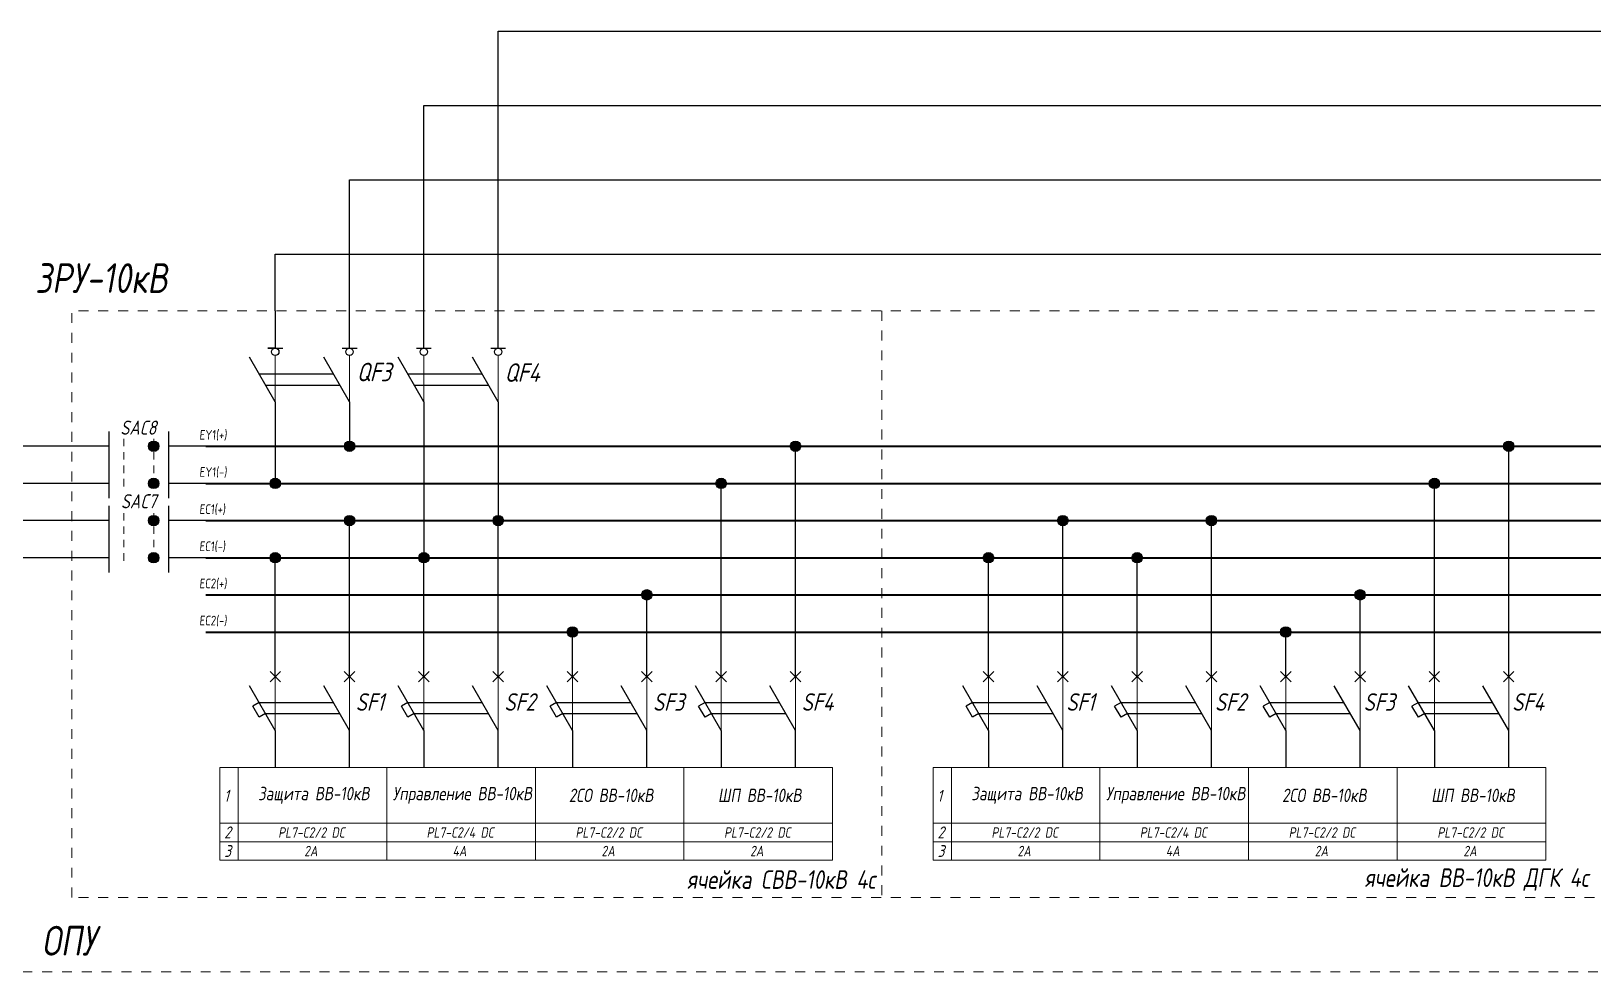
# Model space of a CAD drawing. Header units: millimetres. Extents: x 9 to 5215, y -207 to 4633.
# Drawn here: x 4725.5 to 4883.1, y 3894.9 to 3989.9 of the extents above; entities that cross this region are included whole.
import ezdxf

# ---------------------------------------------------------------- set-up
doc = ezdxf.new("R2010")
doc.units = ezdxf.units.MM
doc.linetypes.add('JIS_02_0.7', pattern=[1.35, 0.75, -0.6])
doc.linetypes.add('JIS_02_1.0', pattern=[2, 1, -1])
doc.layers.add('Разрывы', color=10, linetype='Continuous')
doc.styles.add('eskdw', font='GOST_ANT.TTF', dxfattribs={"oblique": 10})
doc.styles.get("Standard").update_dxf_attribs({"font": 'GOST_ANT.TTF', "oblique": 10, "height": 2.5})
doc.styles.add('Гост', font='GOST_ANT.TTF', dxfattribs={"oblique": 10, "height": 1.4})
doc.styles.add('Шины', font='gost_1.ttf', dxfattribs={"oblique": 5, "height": 1.2})

msp = doc.modelspace()

# ---------------------------------------------------------------- hatches: boundary and pattern name
for points in [[(4738.35, 3947.95, 1), (4737.3, 3947.95, 1)], [(4738.35, 3947.95, 1), (4737.3, 3947.95, 1)], [(4738.35, 3947.95, 1), (4737.3, 3947.95, 1)], [(4758.11, 3947.95, 1), (4757.06, 3947.95, 1)], [(4758.11, 3947.95, 1), (4757.06, 3947.95, 1)], [(4803.11, 3947.95, 1), (4802.06, 3947.95, 1)], [(4803.11, 3947.95, 1), (4802.06, 3947.95, 1)], [(4875.1, 3947.95, 1), (4874.05, 3947.95, 1)], [(4875.1, 3947.95, 1), (4874.05, 3947.95, 1)], [(4738.35, 3944.2, 1), (4737.3, 3944.2, 1)], [(4738.35, 3944.2, 1), (4737.3, 3944.2, 1)], [(4738.35, 3944.2, 1), (4737.3, 3944.2, 1)], [(4750.61, 3944.2, 1), (4749.56, 3944.2, 1)], [(4750.61, 3944.2, 1), (4749.56, 3944.2, 1)], [(4750.61, 3944.2, 1), (4749.56, 3944.2, 1)], [(4795.61, 3944.2, 1), (4794.56, 3944.2, 1)], [(4795.61, 3944.2, 1), (4794.56, 3944.2, 1)], [(4795.61, 3944.2, 1), (4794.56, 3944.2, 1)], [(4867.6, 3944.2, 1), (4866.55, 3944.2, 1)], [(4867.6, 3944.2, 1), (4866.55, 3944.2, 1)], [(4867.6, 3944.2, 1), (4866.55, 3944.2, 1)], [(4738.35, 3940.45, 1), (4737.3, 3940.45, 1)], [(4738.35, 3940.45, 1), (4737.3, 3940.45, 1)], [(4738.35, 3940.45, 1), (4737.3, 3940.45, 1)], [(4758.11, 3940.45, 1), (4757.06, 3940.45, 1)], [(4758.11, 3940.45, 1), (4757.06, 3940.45, 1)], [(4773.11, 3940.45, 1), (4772.06, 3940.45, 1)], [(4773.11, 3940.45, 1), (4772.06, 3940.45, 1)], [(4773.11, 3940.45, 1), (4772.06, 3940.45, 1)], [(4773.11, 3940.45, 1), (4772.06, 3940.45, 1)], [(4830.1, 3940.45, 1), (4829.05, 3940.45, 1)], [(4830.1, 3940.45, 1), (4829.05, 3940.45, 1)], [(4845.1, 3940.45, 1), (4844.05, 3940.45, 1)], [(4845.1, 3940.45, 1), (4844.05, 3940.45, 1)], [(4738.35, 3936.7, 1), (4737.3, 3936.7, 1)], [(4738.35, 3936.7, 1), (4737.3, 3936.7, 1)], [(4738.35, 3936.7, 1), (4737.3, 3936.7, 1)], [(4750.61, 3936.7, 1), (4749.56, 3936.7, 1)], [(4750.61, 3936.7, 1), (4749.56, 3936.7, 1)], [(4750.61, 3936.7, 1), (4749.56, 3936.7, 1)], [(4765.61, 3936.7, 1), (4764.56, 3936.7, 1)], [(4765.61, 3936.7, 1), (4764.56, 3936.7, 1)], [(4765.61, 3936.7, 1), (4764.56, 3936.7, 1)], [(4765.61, 3936.7, 1), (4764.56, 3936.7, 1)], [(4765.61, 3936.7, 1), (4764.56, 3936.7, 1)], [(4765.61, 3936.7, 1), (4764.56, 3936.7, 1)], [(4822.6, 3936.7, 1), (4821.55, 3936.7, 1)], [(4822.6, 3936.7, 1), (4821.55, 3936.7, 1)], [(4822.6, 3936.7, 1), (4821.55, 3936.7, 1)], [(4837.6, 3936.7, 1), (4836.55, 3936.7, 1)], [(4837.6, 3936.7, 1), (4836.55, 3936.7, 1)], [(4837.6, 3936.7, 1), (4836.55, 3936.7, 1)], [(4788.11, 3932.95, 1), (4787.06, 3932.95, 1)], [(4788.11, 3932.95, 1), (4787.06, 3932.95, 1)], [(4860.1, 3932.95, 1), (4859.05, 3932.95, 1)], [(4860.1, 3932.95, 1), (4859.05, 3932.95, 1)], [(4780.61, 3929.2, 1), (4779.56, 3929.2, 1)], [(4780.61, 3929.2, 1), (4779.56, 3929.2, 1)], [(4780.61, 3929.2, 1), (4779.56, 3929.2, 1)], [(4852.6, 3929.2, 1), (4851.55, 3929.2, 1)], [(4852.6, 3929.2, 1), (4851.55, 3929.2, 1)], [(4852.6, 3929.2, 1), (4851.55, 3929.2, 1)]]:
    msp.add_hatch(color=256).paths.add_polyline_path(points)

# ---------------------------------------------------------------- linework, layer by layer
for p, q in [((4772.59, 3957.87), (4772.59, 3989.85)), ((4772.59, 3989.85), (5030.52, 3989.85)), ((4765.09, 3957.87), (4765.09, 3982.35)), ((4765.09, 3982.35), (5023.02, 3982.35)), ((4757.59, 3957.87), (4757.59, 3974.85)), ((4757.59, 3974.85), (5060.52, 3974.85)), ((4750.09, 3967.35), (5053.02, 3967.35)), ((4750.09, 3964.48), (4750.09, 3967.35)), ((4750.09, 3961.62), (4750.09, 3964.48)), ((4750.09, 3961.62), (4750.09, 3957.87)), ((4750.09, 3957.87), (4749.34, 3957.87)), ((4749.34, 3957.87), (4750.84, 3957.87)), ((4756.84, 3957.87), (4758.34, 3957.87)), ((4764.34, 3957.87), (4765.84, 3957.87)), ((4771.84, 3957.87), (4773.34, 3957.87)), ((4750.09, 3952.44), (4747.49, 3956.94)), ((4748.14, 3955.81), (4748.14, 3955.81)), ((4748.14, 3955.81), (4748.14, 3955.81)), ((4757.59, 3952.44), (4754.99, 3956.94)), ((4755.64, 3955.81), (4755.64, 3955.81)), ((4765.09, 3952.44), (4762.49, 3956.94)), ((4763.14, 3955.81), (4763.14, 3955.81)), ((4763.14, 3955.81), (4763.14, 3955.81)), ((4772.59, 3952.44), (4769.99, 3956.94)), ((4770.64, 3955.81), (4770.64, 3955.81)), ((4748.47, 3955.25), (4755.97, 3955.25)), ((4749.12, 3954.13), (4756.62, 3954.13)), ((4763.47, 3955.25), (4770.97, 3955.25)), ((4764.12, 3954.13), (4771.62, 3954.13)), ((4750.09, 3952.44), (4750.09, 3944.2)), ((4757.59, 3952.44), (4757.59, 3947.95)), ((4765.09, 3952.44), (4765.09, 3944.2)), ((4772.59, 3952.44), (4772.59, 3947.94)), ((4733.32, 3947.95), (4733.32, 3949.45)), ((4739.32, 3949.45), (4739.32, 3947.95)), ((4729.57, 3947.95), (4716.23, 3947.95)), ((4733.32, 3947.95), (4729.57, 3947.95)), ((4733.32, 3942.7), (4733.32, 3947.95)), ((4743.07, 3947.95), (4739.32, 3947.95)), ((4739.32, 3947.95), (4739.32, 3944.2)), ((4772.59, 3947.94), (4772.59, 3940.45)), ((4802.59, 3928.45), (4802.59, 3947.95)), ((4874.57, 3928.45), (4874.57, 3947.95)), ((4729.57, 3944.2), (4716.23, 3944.2)), ((4733.32, 3944.2), (4729.57, 3944.2)), ((4743.07, 3944.2), (4739.32, 3944.2)), ((4739.32, 3944.2), (4739.32, 3942.7)), ((4765.09, 3944.2), (4765.09, 3936.7)), ((4795.09, 3928.45), (4795.09, 3944.2)), ((4867.07, 3928.45), (4867.07, 3944.2)), ((4733.32, 3940.45), (4733.32, 3941.95)), ((4739.32, 3941.95), (4739.32, 3940.45)), ((4729.57, 3940.45), (4716.23, 3940.45)), ((4733.32, 3940.45), (4729.57, 3940.45)), ((4733.32, 3935.2), (4733.32, 3940.45)), ((4743.07, 3940.45), (4739.32, 3940.45)), ((4739.32, 3940.45), (4739.32, 3935.2)), ((4757.59, 3928.45), (4757.59, 3940.45)), ((4772.59, 3928.45), (4772.59, 3940.45)), ((4829.57, 3928.45), (4829.57, 3940.45)), ((4844.57, 3928.45), (4844.57, 3940.45)), ((4729.57, 3936.7), (4716.23, 3936.7)), ((4733.32, 3936.7), (4729.57, 3936.7)), ((4743.07, 3936.7), (4739.32, 3936.7)), ((4750.09, 3928.45), (4750.09, 3936.7)), ((4765.09, 3928.45), (4765.09, 3936.7)), ((4822.07, 3928.45), (4822.07, 3936.7)), ((4837.07, 3928.45), (4837.07, 3936.7)), ((4787.59, 3928.45), (4787.59, 3932.95)), ((4787.59, 3928.45), (4787.59, 3932.95)), ((4787.59, 3928.45), (4787.59, 3932.95)), ((4859.57, 3928.45), (4859.57, 3932.95)), ((4859.57, 3928.45), (4859.57, 3932.95)), ((4859.57, 3928.45), (4859.57, 3932.95)), ((4780.09, 3928.45), (4780.09, 3929.2)), ((4780.09, 3928.45), (4780.09, 3929.2)), ((4802.59, 3929.2), (4805.47, 3929.2)), ((4852.07, 3928.45), (4852.07, 3929.2)), ((4852.07, 3928.45), (4852.07, 3929.2)), ((4750.09, 3924.7), (4750.09, 3928.45)), ((4757.59, 3924.7), (4757.59, 3928.45)), ((4757.59, 3924.7), (4757.59, 3928.45)), ((4765.09, 3924.7), (4765.09, 3928.45)), ((4772.59, 3924.7), (4772.59, 3928.45)), ((4772.59, 3924.7), (4772.59, 3928.45)), ((4780.09, 3924.7), (4780.09, 3928.45)), ((4787.59, 3924.7), (4787.59, 3928.45)), ((4787.59, 3924.7), (4787.59, 3928.45)), ((4795.09, 3924.7), (4795.09, 3928.45)), ((4802.59, 3924.7), (4802.59, 3928.45)), ((4802.59, 3924.7), (4802.59, 3928.45)), ((4822.07, 3924.7), (4822.07, 3928.45)), ((4829.57, 3924.7), (4829.57, 3928.45)), ((4829.57, 3924.7), (4829.57, 3928.45)), ((4837.07, 3924.7), (4837.07, 3928.45)), ((4844.57, 3924.7), (4844.57, 3928.45)), ((4844.57, 3924.7), (4844.57, 3928.45)), ((4852.07, 3924.7), (4852.07, 3928.45)), ((4859.57, 3924.7), (4859.57, 3928.45)), ((4859.57, 3924.7), (4859.57, 3928.45)), ((4867.07, 3924.7), (4867.07, 3928.45)), ((4874.57, 3924.7), (4874.57, 3928.45)), ((4874.57, 3924.7), (4874.57, 3928.45)), ((4749.56, 3924.17), (4750.62, 3925.23)), ((4750.62, 3924.17), (4749.56, 3925.23)), ((4757.06, 3924.17), (4758.12, 3925.23)), ((4758.12, 3924.17), (4757.06, 3925.23)), ((4764.56, 3924.17), (4765.62, 3925.23)), ((4765.62, 3924.17), (4764.56, 3925.23)), ((4772.06, 3924.17), (4773.12, 3925.23)), ((4773.12, 3924.17), (4772.06, 3925.23)), ((4779.56, 3924.17), (4780.62, 3925.23)), ((4780.62, 3924.17), (4779.56, 3925.23)), ((4787.06, 3924.17), (4788.12, 3925.23)), ((4788.12, 3924.17), (4787.06, 3925.23)), ((4794.56, 3924.17), (4795.62, 3925.23)), ((4795.62, 3924.17), (4794.56, 3925.23)), ((4802.06, 3924.17), (4803.12, 3925.23)), ((4803.12, 3924.17), (4802.06, 3925.23)), ((4821.54, 3924.17), (4822.6, 3925.23)), ((4822.6, 3924.17), (4821.54, 3925.23)), ((4829.04, 3924.17), (4830.1, 3925.23)), ((4830.1, 3924.17), (4829.04, 3925.23)), ((4836.54, 3924.17), (4837.6, 3925.23)), ((4837.6, 3924.17), (4836.54, 3925.23)), ((4844.04, 3924.17), (4845.1, 3925.23)), ((4845.1, 3924.17), (4844.04, 3925.23)), ((4851.54, 3924.17), (4852.6, 3925.23)), ((4852.6, 3924.17), (4851.54, 3925.23)), ((4859.04, 3924.17), (4860.1, 3925.23)), ((4860.1, 3924.17), (4859.04, 3925.23)), ((4866.54, 3924.17), (4867.6, 3925.23)), ((4867.6, 3924.17), (4866.54, 3925.23)), ((4874.04, 3924.17), (4875.1, 3925.23)), ((4875.1, 3924.17), (4874.04, 3925.23)), ((4750.09, 3919.27), (4747.49, 3923.77)), ((4757.59, 3919.27), (4754.99, 3923.77)), ((4755.64, 3922.65), (4755.64, 3922.65)), ((4765.09, 3919.27), (4762.49, 3923.77)), ((4772.59, 3919.27), (4769.99, 3923.77)), ((4770.64, 3922.65), (4770.64, 3922.65)), ((4780.09, 3919.27), (4777.49, 3923.77)), ((4787.59, 3919.27), (4784.99, 3923.77)), ((4785.64, 3922.65), (4785.64, 3922.65)), ((4795.09, 3919.27), (4792.49, 3923.77)), ((4802.59, 3919.27), (4799.99, 3923.77)), ((4800.64, 3922.65), (4800.64, 3922.65)), ((4822.07, 3919.27), (4819.47, 3923.77)), ((4829.57, 3919.27), (4826.97, 3923.77)), ((4827.62, 3922.65), (4827.62, 3922.65)), ((4837.07, 3919.27), (4834.47, 3923.77)), ((4844.57, 3919.27), (4841.97, 3923.77)), ((4842.62, 3922.65), (4842.62, 3922.65)), ((4852.07, 3919.27), (4849.47, 3923.77)), ((4859.57, 3919.27), (4856.97, 3923.77)), ((4857.62, 3922.65), (4857.62, 3922.65)), ((4867.07, 3919.27), (4864.47, 3923.77)), ((4874.57, 3919.27), (4871.97, 3923.77)), ((4872.62, 3922.65), (4872.62, 3922.65)), ((4748.47, 3922.09), (4747.82, 3921.71)), ((4748.47, 3920.59), (4747.82, 3921.71)), ((4748.47, 3922.09), (4755.97, 3922.09)), ((4749.12, 3920.96), (4748.47, 3920.59)), ((4749.12, 3920.96), (4756.62, 3920.96)), ((4763.47, 3922.09), (4762.82, 3921.71)), ((4763.47, 3920.59), (4762.82, 3921.71)), ((4763.47, 3922.09), (4770.97, 3922.09)), ((4764.12, 3920.96), (4763.47, 3920.59)), ((4764.12, 3920.96), (4771.62, 3920.96)), ((4778.47, 3922.09), (4777.82, 3921.71)), ((4778.47, 3920.59), (4777.82, 3921.71)), ((4778.47, 3922.09), (4785.97, 3922.09)), ((4779.12, 3920.96), (4778.47, 3920.59)), ((4779.12, 3920.96), (4786.62, 3920.96)), ((4793.47, 3922.09), (4792.82, 3921.71)), ((4793.47, 3920.59), (4792.82, 3921.71)), ((4793.47, 3922.09), (4800.97, 3922.09)), ((4794.12, 3920.96), (4793.47, 3920.59)), ((4794.12, 3920.96), (4801.62, 3920.96)), ((4820.45, 3922.09), (4819.8, 3921.71)), ((4820.45, 3920.59), (4819.8, 3921.71)), ((4820.45, 3922.09), (4827.95, 3922.09)), ((4821.1, 3920.96), (4820.45, 3920.59)), ((4821.1, 3920.96), (4828.6, 3920.96)), ((4835.45, 3922.09), (4834.8, 3921.71)), ((4835.45, 3920.59), (4834.8, 3921.71)), ((4835.45, 3922.09), (4842.95, 3922.09)), ((4836.1, 3920.96), (4835.45, 3920.59)), ((4836.1, 3920.96), (4843.6, 3920.96)), ((4850.45, 3922.09), (4849.8, 3921.71)), ((4850.45, 3920.59), (4849.8, 3921.71)), ((4850.45, 3922.09), (4857.95, 3922.09)), ((4851.1, 3920.96), (4850.45, 3920.59)), ((4851.1, 3920.96), (4858.6, 3920.96)), ((4865.45, 3922.09), (4864.8, 3921.71)), ((4865.45, 3920.59), (4864.8, 3921.71)), ((4865.45, 3922.09), (4872.95, 3922.09)), ((4866.1, 3920.96), (4865.45, 3920.59)), ((4866.1, 3920.96), (4873.6, 3920.96)), ((4750.09, 3919.27), (4750.09, 3915.52)), ((4757.59, 3915.52), (4757.59, 3919.27)), ((4765.09, 3919.27), (4765.09, 3915.52)), ((4772.59, 3915.52), (4772.59, 3919.27)), ((4780.09, 3919.27), (4780.09, 3915.52)), ((4787.59, 3915.52), (4787.59, 3919.27)), ((4795.09, 3919.27), (4795.09, 3915.52)), ((4802.59, 3915.52), (4802.59, 3919.27)), ((4822.07, 3919.27), (4822.07, 3915.52)), ((4829.57, 3915.52), (4829.57, 3919.27)), ((4837.07, 3919.27), (4837.07, 3915.52)), ((4844.57, 3915.52), (4844.57, 3919.27)), ((4852.07, 3919.27), (4852.07, 3915.52)), ((4859.57, 3915.52), (4859.57, 3919.27)), ((4867.07, 3919.27), (4867.07, 3915.52)), ((4874.57, 3915.52), (4874.57, 3919.27))]:
    msp.add_line(p, q)
at = {"linetype": 'JIS_02_1.0', "lineweight": 9}
for p, q in [((4729.57, 3902.4), (4729.57, 3961.63)), ((5069.23, 3961.63), (4729.57, 3961.63)), ((4811.3, 3961.63), (4811.3, 3902.4)), ((5069.23, 3902.4), (4729.57, 3902.4)), ((4939.57, 3894.9), (4519.57, 3894.9))]:
    msp.add_line(p, q, dxfattribs=at)
at = {"linetype": 'JIS_02_1.0', "lineweight": 15}
msp.add_line((4811.3, 3961.63), (4811.3, 3902.4), dxfattribs=at)
at = {"linetype": 'JIS_02_0.7', "lineweight": 15}
for p, q in [((4734.82, 3948.7), (4734.82, 3943.45)), ((4737.82, 3948.7), (4737.82, 3943.45)), ((4734.82, 3941.2), (4734.82, 3935.95)), ((4737.82, 3941.2), (4737.82, 3935.95))]:
    msp.add_line(p, q, dxfattribs=at)
at = {"lineweight": 40}
for p, q in [((4743.07, 3947.95), (5063.4, 3947.95)), ((4743.07, 3944.2), (5063.4, 3944.2)), ((4743.07, 3940.45), (5063.4, 3940.45)), ((4743.07, 3936.7), (5063.4, 3936.7)), ((4743.07, 3932.95), (5063.4, 3932.95)), ((4743.07, 3929.2), (5063.4, 3929.2))]:
    msp.add_line(p, q, dxfattribs=at)
at = {"lineweight": 9}
for p, q in [((4744.5, 3915.52), (4746.34, 3915.52)), ((4744.5, 3915.52), (4744.5, 3906.15)), ((4746.34, 3915.52), (4746.34, 3906.15)), ((4746.34, 3915.52), (4746.34, 3906.15)), ((4746.34, 3915.52), (4761.34, 3915.52)), ((4761.34, 3915.52), (4761.34, 3906.15)), ((4761.34, 3915.52), (4761.34, 3906.15)), ((4761.34, 3915.52), (4776.34, 3915.52)), ((4776.34, 3915.52), (4776.34, 3906.15)), ((4776.34, 3915.52), (4776.34, 3906.15)), ((4776.34, 3915.52), (4791.34, 3915.52)), ((4776.34, 3915.52), (4776.34, 3906.15)), ((4791.34, 3915.52), (4791.34, 3906.15)), ((4791.34, 3915.52), (4806.34, 3915.52)), ((4806.34, 3915.52), (4806.34, 3906.15)), ((4816.49, 3915.52), (4818.32, 3915.52)), ((4816.49, 3915.52), (4816.49, 3906.15)), ((4818.32, 3915.52), (4818.32, 3906.15)), ((4818.32, 3915.52), (4818.32, 3906.15)), ((4818.32, 3915.52), (4833.32, 3915.52)), ((4833.32, 3915.52), (4833.32, 3906.15)), ((4833.32, 3915.52), (4833.32, 3906.15)), ((4833.32, 3915.52), (4848.32, 3915.52)), ((4848.32, 3915.52), (4848.32, 3906.15)), ((4848.32, 3915.52), (4848.32, 3906.15)), ((4848.32, 3915.52), (4863.32, 3915.52)), ((4848.32, 3915.52), (4848.32, 3906.15)), ((4863.32, 3915.52), (4863.32, 3906.15)), ((4863.32, 3915.52), (4878.32, 3915.52)), ((4878.32, 3915.52), (4878.32, 3906.15)), ((4746.34, 3911.77), (4746.34, 3906.15)), ((4746.34, 3911.77), (4746.34, 3906.15)), ((4746.34, 3911.77), (4746.34, 3906.15)), ((4761.34, 3911.77), (4761.34, 3906.15)), ((4761.34, 3911.77), (4761.34, 3906.15)), ((4761.34, 3911.77), (4761.34, 3906.15)), ((4776.34, 3911.77), (4776.34, 3906.15)), ((4776.34, 3911.77), (4776.34, 3906.15)), ((4776.34, 3911.77), (4776.34, 3906.15)), ((4818.32, 3911.77), (4818.32, 3906.15)), ((4818.32, 3911.77), (4818.32, 3906.15)), ((4818.32, 3911.77), (4818.32, 3906.15)), ((4833.32, 3911.77), (4833.32, 3906.15)), ((4833.32, 3911.77), (4833.32, 3906.15)), ((4833.32, 3911.77), (4833.32, 3906.15)), ((4848.32, 3911.77), (4848.32, 3906.15)), ((4848.32, 3911.77), (4848.32, 3906.15)), ((4848.32, 3911.77), (4848.32, 3906.15)), ((4744.5, 3909.9), (4806.34, 3909.9)), ((4816.49, 3909.9), (4878.32, 3909.9)), ((4744.5, 3908.02), (4746.34, 3908.02)), ((4746.34, 3908.02), (4761.34, 3908.02)), ((4761.34, 3908.02), (4776.34, 3908.02)), ((4776.34, 3908.02), (4791.34, 3908.02)), ((4791.34, 3908.02), (4806.34, 3908.02)), ((4816.49, 3908.02), (4818.32, 3908.02)), ((4818.32, 3908.02), (4833.32, 3908.02)), ((4833.32, 3908.02), (4848.32, 3908.02)), ((4848.32, 3908.02), (4863.32, 3908.02)), ((4863.32, 3908.02), (4878.32, 3908.02)), ((4744.5, 3906.15), (4746.34, 3906.15)), ((4746.34, 3906.15), (4761.34, 3906.15)), ((4761.34, 3906.15), (4776.34, 3906.15)), ((4776.34, 3906.15), (4791.34, 3906.15)), ((4791.34, 3906.15), (4806.34, 3906.15)), ((4816.49, 3906.15), (4818.32, 3906.15)), ((4818.32, 3906.15), (4833.32, 3906.15)), ((4833.32, 3906.15), (4848.32, 3906.15)), ((4848.32, 3906.15), (4863.32, 3906.15)), ((4863.32, 3906.15), (4878.32, 3906.15))]:
    msp.add_line(p, q, dxfattribs=at)
for centre, radius in [((4750.09, 3957.49), 0.375), ((4757.59, 3957.49), 0.375), ((4765.09, 3957.49), 0.375), ((4772.59, 3957.49), 0.375), ((4737.82, 3947.95), 0.525), ((4737.82, 3947.95), 0.525), ((4737.82, 3947.95), 0.525), ((4757.59, 3947.95), 0.525), ((4757.59, 3947.95), 0.525), ((4802.59, 3947.95), 0.525), ((4802.59, 3947.95), 0.525), ((4874.57, 3947.95), 0.525), ((4874.57, 3947.95), 0.525), ((4737.82, 3944.2), 0.525), ((4737.82, 3944.2), 0.525), ((4737.82, 3944.2), 0.525), ((4750.09, 3944.2), 0.525), ((4750.09, 3944.2), 0.525), ((4750.09, 3944.2), 0.525), ((4795.09, 3944.2), 0.525), ((4795.09, 3944.2), 0.525), ((4795.09, 3944.2), 0.525), ((4867.07, 3944.2), 0.525), ((4867.07, 3944.2), 0.525), ((4867.07, 3944.2), 0.525), ((4737.82, 3940.45), 0.525), ((4737.82, 3940.45), 0.525), ((4737.82, 3940.45), 0.525), ((4757.59, 3940.45), 0.525), ((4757.59, 3940.45), 0.525), ((4772.59, 3940.45), 0.525), ((4772.59, 3940.45), 0.525), ((4772.59, 3940.45), 0.525), ((4772.59, 3940.45), 0.525), ((4829.57, 3940.45), 0.525), ((4829.57, 3940.45), 0.525), ((4844.57, 3940.45), 0.525), ((4844.57, 3940.45), 0.525), ((4737.82, 3936.7), 0.525), ((4737.82, 3936.7), 0.525), ((4737.82, 3936.7), 0.525), ((4750.09, 3936.7), 0.525), ((4750.09, 3936.7), 0.525), ((4750.09, 3936.7), 0.525), ((4765.09, 3936.7), 0.525), ((4765.09, 3936.7), 0.525), ((4765.09, 3936.7), 0.525), ((4765.09, 3936.7), 0.525), ((4765.09, 3936.7), 0.525), ((4765.09, 3936.7), 0.525), ((4822.07, 3936.7), 0.525), ((4822.07, 3936.7), 0.525), ((4822.07, 3936.7), 0.525), ((4837.07, 3936.7), 0.525), ((4837.07, 3936.7), 0.525), ((4837.07, 3936.7), 0.525), ((4787.59, 3932.95), 0.525), ((4787.59, 3932.95), 0.525), ((4859.57, 3932.95), 0.525), ((4859.57, 3932.95), 0.525), ((4780.09, 3929.2), 0.525), ((4780.09, 3929.2), 0.525), ((4780.09, 3929.2), 0.525), ((4852.07, 3929.2), 0.525), ((4852.07, 3929.2), 0.525), ((4852.07, 3929.2), 0.525)]:
    msp.add_circle(centre, radius)
at = {"layer": 'Разрывы', "lineweight": 13}
for p, q in [((4750.09, 3957.12), (4750.09, 3952.44)), ((4757.59, 3957.12), (4757.59, 3952.44)), ((4765.09, 3957.12), (4765.09, 3952.44)), ((4772.59, 3957.12), (4772.59, 3952.44)), ((4750.09, 3924.7), (4750.09, 3919.27)), ((4757.59, 3924.7), (4757.59, 3919.27)), ((4765.09, 3924.7), (4765.09, 3919.27)), ((4772.59, 3924.7), (4772.59, 3919.27)), ((4780.09, 3924.7), (4780.09, 3919.27)), ((4787.59, 3924.7), (4787.59, 3919.27)), ((4795.09, 3924.7), (4795.09, 3919.27)), ((4802.59, 3924.7), (4802.59, 3919.27)), ((4822.07, 3924.7), (4822.07, 3919.27)), ((4829.57, 3924.7), (4829.57, 3919.27)), ((4837.07, 3924.7), (4837.07, 3919.27)), ((4844.57, 3924.7), (4844.57, 3919.27)), ((4852.07, 3924.7), (4852.07, 3919.27)), ((4859.57, 3924.7), (4859.57, 3919.27)), ((4867.07, 3924.7), (4867.07, 3919.27)), ((4874.57, 3924.7), (4874.57, 3919.27))]:
    msp.add_line(p, q, dxfattribs=at)

# ---------------------------------------------------------------- texts
at = {"style": 'eskdw', "oblique": 15}
for s, height, p in [('QF3', 1.875, (4758.31, 3954.51)), ('QF4', 1.875, (4773.23, 3954.45)), ('SAC8', 1.425, (4734.45, 3949.12)), ('SAC7', 1.425, (4734.51, 3941.69)), ('SF1', 1.766, (4758.2, 3921.25)), ('SF2', 1.766, (4773.2, 3921.25)), ('SF3', 1.766, (4788.2, 3921.25)), ('SF4', 1.766, (4803.2, 3921.25)), ('SF1', 1.766, (4829.91, 3921.25)), ('SF2', 1.766, (4844.91, 3921.25)), ('SF3', 1.766, (4859.91, 3921.25)), ('SF4', 1.766, (4874.91, 3921.25))]:
    msp.add_text(s, height=height, dxfattribs=at).set_placement(p)
at = {"lineweight": 9, "style": 'eskdw', "oblique": 15}
for s, p in [('1', (4744.92, 3912.07)), ('1', (4816.9, 3912.07)), ('2', (4744.94, 3908.37)), ('2', (4816.93, 3908.37)), ('3', (4744.94, 3906.49)), ('3', (4816.93, 3906.49))]:
    msp.add_text(s, height=1.2, dxfattribs=at).set_placement(p)
at = {"attachment_point": 6, "style": 'Гост'}
for s, width, insert, char_height in [('ЗРУ-10кВ ', 79.9166, (4739.21, 3964.93), 3), ('ячейка СВВ-10кВ 4с', 37.4467, (4810.62, 3904.21), 1.875), ('ячейка ВВ-10кВ ДГК 4с', 37.4467, (4882.6, 3904.21), 1.875), ('ОПУ', 79.9166, (4732.04, 3898.03), 3)]:
    msp.add_mtext_dynamic_manual_height_columns(s, width=width, gutter_width=7, heights=[0], dxfattribs=dict(at, insert=insert, char_height=char_height))
at = {"lineweight": 9, "char_height": 0.9, "attachment_point": 1, "style": 'Шины'}
for s, insert in [(' {\\H1.0833x;EY1(+)}', (4741.96, 3949.59)), (' {\\H1.0833x;EY1(-)}', (4741.96, 3945.84)), (' {\\H1.0833x;EC1(+)}', (4741.96, 3942.09)), (' {\\H1.0833x;EC1(-)}', (4741.96, 3938.34)), (' {\\H1.0833x;EC2(+)}', (4741.96, 3934.59)), (' {\\H1.0833x;EC2(-)}', (4741.96, 3930.84))]:
    msp.add_mtext_dynamic_manual_height_columns(s, width=7.2274, gutter_width=6, heights=[0], dxfattribs=dict(at, insert=insert))
at = {"lineweight": 9, "attachment_point": 5}
for s, insert, char_height, width in [('Защита ВВ-10кВ', (4753.98, 3912.71), 1.35, 17.0098), ('Управление ВВ-10кВ', (4768.98, 3912.71), 1.35, 17.0098), ('2СО ВВ-10кВ', (4783.98, 3912.71), 1.35, 17.0098), ('ШП ВВ-10кВ', (4798.98, 3912.71), 1.35, 17.0098), ('Защита ВВ-10кВ', (4825.96, 3912.71), 1.35, 17.0098), ('Управление ВВ-10кВ', (4840.96, 3912.71), 1.35, 17.0098), ('2СО ВВ-10кВ', (4855.96, 3912.71), 1.35, 17.0098), ('ШП ВВ-10кВ', (4870.96, 3912.71), 1.35, 17.0098), ('\\A1;{\\fGOST 2.304 type A|b0|i0|c0|p34;PL7-C\\fGOST 2.304 type A|b0|i0|c204|p34;2\\fGOST 2.304 type A|b0|i0|c0|p34;/2 DC}', (4753.75, 3908.96), 1.05, 15), ('\\A1;{\\fGOST 2.304 type A|b0|i0|c0|p34;PL7-C\\fGOST 2.304 type A|b0|i0|c204|p34;2\\fGOST 2.304 type A|b0|i0|c0|p34;/\\fGOST 2.304 type A|b0|i0|c204|p34;4\\fGOST 2.304 type A|b0|i0|c0|p34; DC}', (4768.75, 3908.96), 1.05, 15), ('\\A1;{\\fGOST 2.304 type A|b0|i0|c0|p34;PL7-C\\fGOST 2.304 type A|b0|i0|c204|p34;2\\fGOST 2.304 type A|b0|i0|c0|p34;/2 DC}', (4783.75, 3908.96), 1.05, 15), ('\\A1;{\\fGOST 2.304 type A|b0|i0|c0|p34;PL7-C\\fGOST 2.304 type A|b0|i0|c204|p34;2\\fGOST 2.304 type A|b0|i0|c0|p34;/2 DC}', (4798.75, 3908.96), 1.05, 15), ('\\A1;{\\fGOST 2.304 type A|b0|i0|c0|p34;PL7-C\\fGOST 2.304 type A|b0|i0|c204|p34;2\\fGOST 2.304 type A|b0|i0|c0|p34;/2 DC}', (4825.73, 3908.96), 1.05, 15), ('\\A1;{\\fGOST 2.304 type A|b0|i0|c0|p34;PL7-C\\fGOST 2.304 type A|b0|i0|c204|p34;2\\fGOST 2.304 type A|b0|i0|c0|p34;/\\fGOST 2.304 type A|b0|i0|c204|p34;4\\fGOST 2.304 type A|b0|i0|c0|p34; DC}', (4840.73, 3908.96), 1.05, 15), ('\\A1;{\\fGOST 2.304 type A|b0|i0|c0|p34;PL7-C\\fGOST 2.304 type A|b0|i0|c204|p34;2\\fGOST 2.304 type A|b0|i0|c0|p34;/2 DC}', (4855.73, 3908.96), 1.05, 15), ('\\A1;{\\fGOST 2.304 type A|b0|i0|c0|p34;PL7-C\\fGOST 2.304 type A|b0|i0|c204|p34;2\\fGOST 2.304 type A|b0|i0|c0|p34;/2 DC}', (4870.73, 3908.96), 1.05, 15), ('{\\fGOST 2.304 type A|b0|i0|c204|p34;2А}', (4753.69, 3907.09), 1.05, 15), ('{\\fGOST 2.304 type A|b0|i0|c204|p34;4А}', (4768.69, 3907.09), 1.05, 15), ('{\\fGOST 2.304 type A|b0|i0|c204|p34;2А}', (4783.69, 3907.09), 1.05, 15), ('{\\fGOST 2.304 type A|b0|i0|c204|p34;2А}', (4798.69, 3907.09), 1.05, 15), ('{\\fGOST 2.304 type A|b0|i0|c204|p34;2А}', (4825.67, 3907.09), 1.05, 15), ('{\\fGOST 2.304 type A|b0|i0|c204|p34;4А}', (4840.67, 3907.09), 1.05, 15), ('{\\fGOST 2.304 type A|b0|i0|c204|p34;2А}', (4855.67, 3907.09), 1.05, 15), ('{\\fGOST 2.304 type A|b0|i0|c204|p34;2А}', (4870.67, 3907.09), 1.05, 15)]:
    msp.add_mtext(s, dxfattribs=dict(at, insert=insert, char_height=char_height, width=width))

doc.saveas('drawing.dxf')
